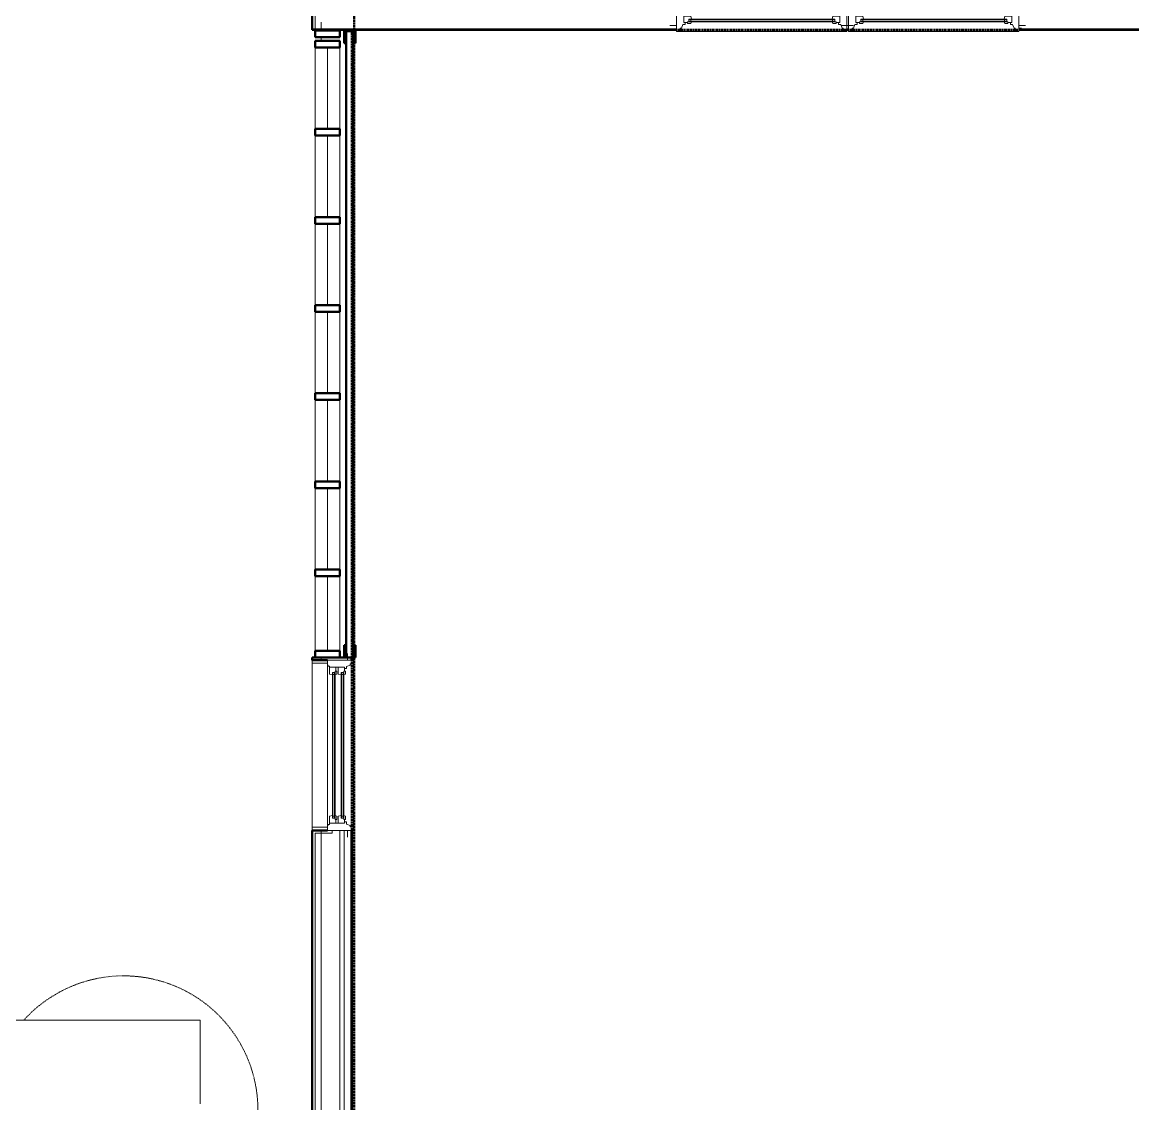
# Model space of a CAD drawing. Header units: inches. Extents: x -4235 to -464, y 9767 to 12344.
# Drawn here: x -3475.1 to -3227.1, y 11007.5 to 11249.1 of the extents above; entities that cross this region are included whole.
import ezdxf

# ---------------------------------------------------------------- set-up
doc = ezdxf.new("R2010")
doc.units = ezdxf.units.IN
doc.header["$MEASUREMENT"] = 0
doc.linetypes.add('Dash 1_16_', pattern=[0.125, 0.0625, -0.0625])
doc.linetypes.add('Hidden 1_8_', pattern=[0.1875, 0.125, -0.0625])
for name, color, linetype, lineweight in [('0-1', 7, 'Continuous', 5), ('A-DETL-HDLN-1', 7, 'Hidden 1_8_', 9), ('A-FLOR-3', 7, 'Continuous', 9), ('A-FLOR-4', 192, 'Continuous', 9), ('A-GLAZ-1', 151, 'Continuous', 9), ('A-GLAZ-2', 151, 'Continuous', 20), ('A-GLAZ-3', 151, 'Continuous', 50), ('A-GLAZ-CWMG', 51, 'Continuous', 9), ('A-GLAZ-CWMG-1', 51, 'Continuous', 50), ('A-GLAZ-CWMG-2', 9, 'Continuous', 9), ('A-WALL', 113, 'Continuous', 13), ('A-WALL-6', 113, 'Continuous', 9), ('A-WALL-7', 113, 'Continuous', 50), ('C-PROP-LINE-1', 91, 'Dash 1_16_', 50)]:
    doc.layers.add(name, color=color, linetype=linetype, lineweight=lineweight)

# ---------------------------------------------------------------- blocks, each defined once
blk = doc.blocks.new('CTR - 1st Phase - Unit Layouts_rvt-1-BACKGROUND - 2ND FLOOR')
at = {"layer": 'A-DETL-HDLN-1'}
blk.add_arc((-3452.42, 11006.09), 30, 0, 137.8958, dxfattribs=at)
blk = doc.blocks.new('CTR - 1st Phase - Common Walls_rvt-1-BACKGROUND - 2ND FLOOR')
at = {"layer": 'A-FLOR-3'}
for p, q in [((-3435.32, 11026.19), (-3479.55, 11026.19)), ((-3435.32, 11007.49), (-3435.32, 11026.19))]:
    blk.add_line(p, q, dxfattribs=at)
blk = doc.blocks.new('Window-Double_Hung-Andersen-400_Series-Tilt_Wash - DOUBLE HUNG - REVERSE COTTAGE - 2ND FLOOR-2888385-BACKGROUND - 2ND FLOOR')
at = {"layer": 'A-GLAZ-1'}
for p, q in [((-16.29, 2.5), (-15.7, 2.5)), ((-15.82, 2.5), (-15.82, 2.12)), ((-15.7, 2.63), (15.7, 2.63)), ((-15.7, 2.5), (15.7, 2.5)), ((16.29, 2.5), (15.7, 2.5)), ((15.82, 2.5), (15.82, 2.12)), ((-16.29, 2.12), (-15.7, 2.12)), ((-16.29, 0.56), (-15.7, 0.56)), ((-16.29, 0.19), (-15.7, 0.19)), ((-15.82, 0.56), (-15.82, 0.19)), ((-15.7, 2.12), (15.7, 2.12)), ((-15.7, 2), (15.7, 2)), ((-15.7, 0.69), (15.7, 0.69)), ((-15.7, 0.56), (15.7, 0.56)), ((-15.7, 0.19), (15.7, 0.19)), ((-15.7, 0.06), (15.7, 0.06)), ((16.29, 2.12), (15.7, 2.12)), ((16.29, 0.56), (15.7, 0.56)), ((16.29, 0.19), (15.7, 0.19)), ((15.82, 0.56), (15.82, 0.19)), ((-19.01, -3.94), (-19.01, -2.44)), ((-19.01, -2.44), (-18.95, -2.44)), ((18.95, -1.06), (-18.95, -1.06)), ((-18.95, -1.06), (-18.95, -4.44)), ((-18.32, -1.06), (-18.32, -4.44)), ((18.32, -1.06), (18.32, -4.44)), ((18.95, -4.44), (18.95, -1.06)), ((18.95, -2.44), (19.01, -2.44)), ((19.01, -2.44), (19.01, -3.94)), ((-18.95, -3.94), (-19.01, -3.94)), ((-18.95, -4.44), (18.95, -4.44)), ((19.01, -3.94), (18.95, -3.94))]:
    blk.add_line(p, q, dxfattribs=at)
at = {"layer": 'A-GLAZ-2'}
for p, q in [((-19.01, 3.44), (-20.51, 3.44)), ((19.01, 4.81), (-19.01, 4.81)), ((-19.01, 4.81), (-19.01, -1.06)), ((-18.2, 4.81), (-18.2, 4)), ((-18.2, 4), (-17.92, 4)), ((-17.92, 4), (-17.61, 3.19)), ((-17.61, 3.19), (-17.14, 3.19)), ((-17.42, 2.75), (-16.57, 2.75)), ((-17.42, 2.75), (-17.42, -0.56)), ((-17.14, 3.19), (-17.14, 2.75)), ((-15.86, 2.97), (-16.57, 2.97)), ((-16.57, 2.63), (-16.57, 2.97)), ((-15.7, 2.63), (-16.57, 2.63)), ((-16.29, 2.63), (-16.29, 2)), ((-15.86, 2.97), (-15.7, 2.63)), ((15.86, 2.97), (15.7, 2.63)), ((15.7, 2.63), (16.57, 2.63)), ((15.86, 2.97), (16.57, 2.97)), ((16.29, 2.63), (16.29, 2)), ((16.57, 2.63), (16.57, 2.97)), ((17.42, 2.75), (16.57, 2.75)), ((17.14, 3.19), (17.14, 2.75)), ((17.61, 3.19), (17.14, 3.19)), ((17.42, 2.75), (17.42, -0.56)), ((17.92, 4), (17.61, 3.19)), ((18.2, 4), (17.92, 4)), ((18.2, 4.81), (18.2, 4)), ((19.01, -1.06), (19.01, 4.81)), ((19.01, 3.44), (20.51, 3.44)), ((-17.42, 1.37), (-15.86, 1.37)), ((-17.42, 0.81), (-16.57, 0.81)), ((-15.86, 1.03), (-16.57, 1.03)), ((-16.57, 0.69), (-16.57, 1.03)), ((-15.7, 0.69), (-16.57, 0.69)), ((-15.7, 2), (-16.29, 2)), ((-16.29, 0.69), (-16.29, 0.06)), ((-15.7, 0.06), (-16.29, 0.06)), ((-15.86, 1.37), (-15.7, 2)), ((-15.86, 1.03), (-15.7, 0.69)), ((-15.86, -0.56), (-15.7, 0.06)), ((15.7, 2), (16.29, 2)), ((15.86, 1.37), (15.7, 2)), ((15.86, 1.03), (15.7, 0.69)), ((15.7, 0.69), (16.57, 0.69)), ((15.7, 0.06), (16.29, 0.06)), ((15.86, -0.56), (15.7, 0.06)), ((17.42, 1.37), (15.86, 1.37)), ((15.86, 1.03), (16.57, 1.03)), ((16.29, 0.69), (16.29, 0.06)), ((16.57, 0.69), (16.57, 1.03)), ((17.42, 0.81), (16.57, 0.81)), ((-19.01, -1.06), (19.01, -1.06)), ((-17.67, -0.78), (-18, -1.06)), ((-17.67, -0.78), (-17.67, -0.56)), ((-17.67, -0.56), (-15.86, -0.56)), ((17.67, -0.56), (15.86, -0.56)), ((17.67, -0.78), (17.67, -0.56)), ((17.67, -0.78), (18, -1.06))]:
    blk.add_line(p, q, dxfattribs=at)
blk = doc.blocks.new('Window-Double_Hung-Andersen-400_Series-Tilt_Wash - DOUBLE HUNG - REVERSE COTTAGE - 2ND FLOOR-2888466-BACKGROUND - 2ND FLOOR')
at = {"layer": 'A-GLAZ-1'}
for p, q in [((-19.01, 2.44), (-19.01, 3.94)), ((-19.01, 3.94), (-18.95, 3.94)), ((-18.95, 4.44), (18.95, 4.44)), ((-18.95, 1.06), (-18.95, 4.44)), ((-18.32, 1.06), (-18.32, 4.44)), ((18.32, 1.06), (18.32, 4.44)), ((18.95, 4.44), (18.95, 1.06)), ((18.95, 3.94), (19.01, 3.94)), ((19.01, 3.94), (19.01, 2.44)), ((-18.95, 2.44), (-19.01, 2.44)), ((18.95, 1.06), (-18.95, 1.06)), ((19.01, 2.44), (18.95, 2.44)), ((-16.29, -0.19), (-15.7, -0.19)), ((-16.29, -0.56), (-15.7, -0.56)), ((-16.29, -2.13), (-15.7, -2.13)), ((-15.82, -0.56), (-15.82, -0.19)), ((-15.82, -2.5), (-15.82, -2.13)), ((-15.7, -0.06), (15.7, -0.06)), ((-15.7, -0.19), (15.7, -0.19)), ((-15.7, -0.56), (15.7, -0.56)), ((-15.7, -0.69), (15.7, -0.69)), ((-15.7, -2), (15.7, -2)), ((-15.7, -2.13), (15.7, -2.13)), ((16.29, -0.19), (15.7, -0.19)), ((16.29, -0.56), (15.7, -0.56)), ((16.29, -2.13), (15.7, -2.13)), ((15.82, -0.56), (15.82, -0.19)), ((15.82, -2.5), (15.82, -2.13)), ((-16.29, -2.5), (-15.7, -2.5)), ((-15.7, -2.5), (15.7, -2.5)), ((-15.7, -2.63), (15.7, -2.63)), ((16.29, -2.5), (15.7, -2.5))]:
    blk.add_line(p, q, dxfattribs=at)
at = {"layer": 'A-GLAZ-2'}
for p, q in [((-19.01, 1.06), (19.01, 1.06)), ((-19.01, -4.81), (-19.01, 1.06)), ((-17.67, 0.78), (-18, 1.06)), ((-17.67, 0.78), (-17.67, 0.56)), ((-17.67, 0.56), (-15.86, 0.56)), ((-17.42, -2.75), (-17.42, 0.56)), ((-15.86, 0.56), (-15.7, -0.06)), ((15.86, 0.56), (15.7, -0.06)), ((17.67, 0.56), (15.86, 0.56)), ((17.42, -2.75), (17.42, 0.56)), ((17.67, 0.78), (18, 1.06)), ((17.67, 0.78), (17.67, 0.56)), ((19.01, 1.06), (19.01, -4.81)), ((-17.42, -0.81), (-16.57, -0.81)), ((-17.42, -1.37), (-15.86, -1.37)), ((-16.57, -0.69), (-16.57, -1.03)), ((-15.7, -0.69), (-16.57, -0.69)), ((-15.86, -1.03), (-16.57, -1.03)), ((-16.29, -0.69), (-16.29, -0.06)), ((-15.7, -0.06), (-16.29, -0.06)), ((-16.29, -2.63), (-16.29, -2)), ((-15.7, -2), (-16.29, -2)), ((-15.86, -1.03), (-15.7, -0.69)), ((-15.86, -1.37), (-15.7, -2)), ((15.7, -0.06), (16.29, -0.06)), ((15.86, -1.03), (15.7, -0.69)), ((15.7, -0.69), (16.57, -0.69)), ((15.86, -1.37), (15.7, -2)), ((15.7, -2), (16.29, -2)), ((15.86, -1.03), (16.57, -1.03)), ((17.42, -1.37), (15.86, -1.37)), ((16.29, -0.69), (16.29, -0.06)), ((16.29, -2.63), (16.29, -2)), ((16.57, -0.69), (16.57, -1.03)), ((17.42, -0.81), (16.57, -0.81)), ((-19.01, -3.44), (-20.51, -3.44)), ((19.01, -4.81), (-19.01, -4.81)), ((-18.2, -4), (-17.92, -4)), ((-18.2, -4.81), (-18.2, -4)), ((-17.92, -4), (-17.61, -3.19)), ((-17.61, -3.19), (-17.14, -3.19)), ((-17.42, -2.75), (-16.57, -2.75)), ((-17.14, -3.19), (-17.14, -2.75)), ((-16.57, -2.63), (-16.57, -2.97)), ((-15.7, -2.63), (-16.57, -2.63)), ((-15.86, -2.97), (-16.57, -2.97)), ((-15.86, -2.97), (-15.7, -2.63)), ((15.86, -2.97), (15.7, -2.63)), ((15.7, -2.63), (16.57, -2.63)), ((15.86, -2.97), (16.57, -2.97)), ((16.57, -2.63), (16.57, -2.97)), ((17.42, -2.75), (16.57, -2.75)), ((17.14, -3.19), (17.14, -2.75)), ((17.61, -3.19), (17.14, -3.19)), ((17.92, -4), (17.61, -3.19)), ((18.2, -4), (17.92, -4)), ((18.2, -4.81), (18.2, -4)), ((19.01, -3.44), (20.51, -3.44))]:
    blk.add_line(p, q, dxfattribs=at)
blk = doc.blocks.new('Rectangular Mullion - Profile_Polycarbonate_Upper and left-2704980-BACKGROUND - 2ND FLOOR')
at = {"layer": 'A-GLAZ-CWMG-1'}
for p, q in [((-2.75, 1.29), (0, 1.29)), ((-2.75, 0.79), (-2.75, 1.29)), ((-2.5, 0.79), (-2.75, 0.79)), ((-0.06, 1.22), (-2.69, 1.22)), ((-2.69, 1.22), (-2.69, 0.85)), ((-2.69, 0.85), (-2.5, 0.85)), ((-2.5, 0.85), (-2.5, 0.79)), ((-0.06, -1.15), (-0.06, 1.22)), ((0, 1.29), (0, -1.21)), ((-2.75, -1.21), (-2.75, -0.79)), ((-2.75, -0.79), (-2.5, -0.79)), ((0, -1.21), (-2.75, -1.21)), ((-2.5, -0.85), (-2.69, -0.85)), ((-2.69, -0.85), (-2.69, -1.15)), ((-2.69, -1.15), (-0.06, -1.15)), ((-2.5, -0.79), (-2.5, -0.85))]:
    blk.add_line(p, q, dxfattribs=at)
blk = doc.blocks.new('Rectangular Mullion - Profile_Polycarbonate_right-2704981-BACKGROUND - 2ND FLOOR')
at = {"layer": 'A-GLAZ-CWMG-1'}
for p, q in [((0, 1.29), (-2.75, 1.29)), ((-2.75, 1.29), (-2.75, 0.79)), ((-2.75, 0.79), (-2.5, 0.79)), ((-2.69, 0.85), (-2.69, 1.22)), ((-2.69, 1.22), (-0.06, 1.22)), ((-2.5, 0.85), (-2.69, 0.85)), ((-2.5, 0.79), (-2.5, 0.85)), ((-0.06, 1.22), (-0.06, -1.15)), ((0, -1.21), (0, 1.29)), ((-2.5, -0.79), (-2.75, -0.79)), ((-2.75, -0.79), (-2.75, -1.21)), ((-2.75, -1.21), (0, -1.21)), ((-2.69, -1.15), (-2.69, -0.85)), ((-2.69, -0.85), (-2.5, -0.85)), ((-0.06, -1.15), (-2.69, -1.15)), ((-2.5, -0.85), (-2.5, -0.79))]:
    blk.add_line(p, q, dxfattribs=at)
blk = doc.blocks.new('Rectangular Mullion - Stud - Vertical-2745649-BACKGROUND - 2ND FLOOR')
at = {"layer": 'A-GLAZ-CWMG-1'}
for p, q in [((-1.5, 2.75), (0, 2.75)), ((-1.5, -2.75), (-1.5, 2.75)), ((0, 2.75), (0, -2.75)), ((0, -2.75), (-1.5, -2.75))]:
    blk.add_line(p, q, dxfattribs=at)
blk = doc.blocks.new('Rectangular Mullion - Stud - Vertical-2745650-BACKGROUND - 2ND FLOOR')
at = {"layer": 'A-GLAZ-CWMG-1'}
for p, q in [((-1.5, 2.75), (-1.5, -2.75)), ((0, 2.75), (-1.5, 2.75)), ((0, -2.75), (0, 2.75)), ((-1.5, -2.75), (0, -2.75))]:
    blk.add_line(p, q, dxfattribs=at)
blk = doc.blocks.new('Rectangular Mullion - Stud - Base_Head-1991713-BACKGROUND - 2ND FLOOR')
at = {"layer": 'A-GLAZ-CWMG-2'}
h = blk.add_hatch(dxfattribs=at)
h.set_pattern_fill('FP_1', color=256, style=0, pattern_type=2)
h.set_pattern_definition([(90, (-3406.924, 11235.12), (-8, 5e-16), [])])
h.paths.add_polyline_path([(-3409.67, 11225.28), (-3404.17, 11225.28), (-3404.17, 11243.46), (-3409.67, 11243.46), (-3409.67, 11243.23)], flags=0)
at = {"layer": 'A-GLAZ-CWMG'}
for p, q in [((-3409.67, 11243.46), (-3409.67, 11225.28)), ((-3404.17, 11225.28), (-3404.17, 11243.46))]:
    blk.add_line(p, q, dxfattribs=at)
blk = doc.blocks.new('Rectangular Mullion - Stud - Base_Head-1769174-BACKGROUND - 2ND FLOOR')
at = {"layer": 'A-GLAZ-CWMG-2'}
h = blk.add_hatch(dxfattribs=at)
h.set_pattern_fill('FP_2', color=256, style=0, pattern_type=2)
h.set_pattern_definition([(90, (-3406.924, 11215.437), (-8, 5e-16), [])])
h.paths.add_polyline_path([(-3409.67, 11205.59), (-3404.17, 11205.59), (-3404.17, 11223.78), (-3409.67, 11223.78)], flags=0)
at = {"layer": 'A-GLAZ-CWMG'}
for p, q in [((-3409.67, 11223.78), (-3409.67, 11205.59)), ((-3404.17, 11205.59), (-3404.17, 11223.78))]:
    blk.add_line(p, q, dxfattribs=at)
blk = doc.blocks.new('Rectangular Mullion - Stud - Vertical-2745647-BACKGROUND - 2ND FLOOR')
at = {"layer": 'A-GLAZ-CWMG-1'}
for p, q in [((0, 2.75), (1.5, 2.75)), ((0, -2.75), (0, 2.75)), ((1.5, 2.75), (1.5, -2.75)), ((1.5, -2.75), (0, -2.75))]:
    blk.add_line(p, q, dxfattribs=at)
blk = doc.blocks.new('Rectangular Mullion - Stud - Base_Head-1769175-BACKGROUND - 2ND FLOOR')
at = {"layer": 'A-GLAZ-CWMG-2'}
h = blk.add_hatch(dxfattribs=at)
h.set_pattern_fill('FP_3', color=256, style=0, pattern_type=2)
h.set_pattern_definition([(90, (-3406.924, 11117.019), (-8, 5e-16), [])])
h.paths.add_polyline_path([(-3404.17, 11108.68), (-3404.17, 11125.36), (-3409.67, 11125.36), (-3409.67, 11108.68)], flags=0)
at = {"layer": 'A-GLAZ-CWMG'}
for p, q in [((-3409.67, 11125.36), (-3409.67, 11108.68)), ((-3404.17, 11108.68), (-3404.17, 11125.36))]:
    blk.add_line(p, q, dxfattribs=at)
blk = doc.blocks.new('Perforated Panel at Magic-Pak - hvac panel - 2nd floor 2-2702972-BACKGROUND - 2ND FLOOR')
at = {"layer": 'A-GLAZ-3'}
for p, q in [((-19.01, -4.37), (19.01, -4.37)), ((-19.01, -4.44), (-19.01, -4.37)), ((19.01, -4.44), (-19.01, -4.44)), ((19.01, -4.37), (19.01, -4.44))]:
    blk.add_line(p, q, dxfattribs=at)
blk = doc.blocks.new('Family - ___-2835860-BACKGROUND - 2ND FLOOR')
at = {"layer": 'C-PROP-LINE-1'}
for p, q in [((-2067.92, 11247.39), (-3401.42, 11247.39)), ((-3401.42, 11247.39), (-3401.42, 10851.39))]:
    blk.add_line(p, q, dxfattribs=at)
blk = doc.blocks.new('Family - ___-2835903-BACKGROUND - 2ND FLOOR')
at = {"layer": 'C-PROP-LINE-1'}
blk.add_line((-3400.92, 11276.29), (-3400.92, 10822.49), dxfattribs=at)
blk = doc.blocks.new('Family - ___-2835932-BACKGROUND - 2ND FLOOR')
at = {"layer": 'C-PROP-LINE-1'}
for p, q in [((-2067.92, 11247.39), (-3401.42, 11247.39)), ((-3401.42, 11247.39), (-3401.42, 10851.39))]:
    blk.add_line(p, q, dxfattribs=at)

msp = doc.modelspace()

# ---------------------------------------------------------------- linework, layer by layer
at = {"layer": 'A-FLOR-4'}
for p, q in [((-3408.3, 11247.64), (-3408.3, 11249.11)), ((-3408.3, 11247.29), (-3408.3, 11247.64)), ((-3408.3, 11244.96), (-3408.3, 11245.79)), ((-3408.3, 11106.61), (-3408.3, 11107.18)), ((-3408.3, 10843.14), (-3408.3, 11068.59))]:
    msp.add_line(p, q, dxfattribs=at)
at = {"layer": 'A-WALL'}
for p, q in [((-3409.67, 11255.64), (-3409.67, 11247.64)), ((-3328.94, 11247.64), (-3410.3, 11247.64)), ((-3290.91, 11247.64), (-3290.54, 11247.64)), ((-3401.67, 11106.61), (-3401.67, 11107.18)), ((-3409.67, 11067.97), (-3409.67, 10843.14)), ((-3405.86, 11067.97), (-3409.67, 11067.97)), ((-3405.86, 11067.97), (-3405.86, 11068.59)), ((-3404.17, 10848.64), (-3404.17, 11068.59)), ((-3403.17, 10849.64), (-3403.17, 11068.59)), ((-3401.67, 10851.14), (-3401.67, 11068.59))]:
    msp.add_line(p, q, dxfattribs=at)
at = {"layer": 'A-WALL-6'}
for p, q in [((-3410.3, 11106.55), (-3410.3, 11106.61)), ((-3410.3, 11068.59), (-3410.3, 11068.65)), ((-3401.42, 11068.59), (-3406.92, 11068.59))]:
    msp.add_line(p, q, dxfattribs=at)
at = {"layer": 'A-WALL-7'}
for p, q in [((-3410.3, 11256.26), (-3410.3, 11247.39)), ((-3410.3, 11247.39), (-3328.94, 11247.39)), ((-3401.17, 11247.13), (-3402.75, 11247.13)), ((-3402.75, 11247.13), (-3402.75, 11107.24)), ((-3401.17, 11107.24), (-3401.17, 11247.13)), ((-3290.91, 11247.39), (-3290.54, 11247.39)), ((-3251.95, 11247.64), (-3252.51, 11247.64)), ((-3252.51, 11247.39), (-3251.95, 11247.39)), ((-3251.95, 11247.39), (-3251.95, 11247.64)), ((-3410.3, 11107.18), (-3410.3, 11106.61)), ((-3401.42, 11107.18), (-3410.3, 11107.18)), ((-3410.3, 11106.61), (-3406.92, 11106.61)), ((-3402.75, 11107.24), (-3401.17, 11107.24)), ((-3401.42, 11106.61), (-3401.42, 11107.18)), ((-3410.3, 11068.59), (-3410.3, 10842.51)), ((-3406.92, 11068.59), (-3410.3, 11068.59)), ((-3401.42, 10851.39), (-3401.42, 11068.59))]:
    msp.add_line(p, q, dxfattribs=at)

# ---------------------------------------------------------------- block references
at = {"layer": '0-1'}
for name in ['CTR - 1st Phase - Unit Layouts_rvt-1-BACKGROUND - 2ND FLOOR', 'CTR - 1st Phase - Common Walls_rvt-1-BACKGROUND - 2ND FLOOR']:
    msp.add_blockref(name, (0, 0), dxfattribs=at)
at = {"layer": 'A-GLAZ-1'}
for name, p in [('Window-Double_Hung-Andersen-400_Series-Tilt_Wash - DOUBLE HUNG - REVERSE COTTAGE - 2ND FLOOR-2888466-BACKGROUND - 2ND FLOOR', (-3309.92, 11251.83)), ('Perforated Panel at Magic-Pak - hvac panel - 2nd floor 2-2702972-BACKGROUND - 2ND FLOOR', (-3232.94, 11251.83))]:
    msp.add_blockref(name, p, dxfattribs=at)
for p, rotation in [((-3271.52, 11251.83), 180), ((-3405.86, 11087.6), 269.9999999999999)]:
    msp.add_blockref('Window-Double_Hung-Andersen-400_Series-Tilt_Wash - DOUBLE HUNG - REVERSE COTTAGE - 2ND FLOOR-2888385-BACKGROUND - 2ND FLOOR', p, dxfattribs=dict(at, rotation=rotation))
at = {"layer": 'A-GLAZ-CWMG'}
for name, p, rotation in [('Rectangular Mullion - Stud - Vertical-2745650-BACKGROUND - 2ND FLOOR', (-3406.92, 11247.29), 90.00000000000892), ('Rectangular Mullion - Profile_Polycarbonate_right-2704981-BACKGROUND - 2ND FLOOR', (-3401.96, 11107.18), 270)]:
    msp.add_blockref(name, p, dxfattribs=dict(at, rotation=rotation))
at = {"layer": 'A-GLAZ-CWMG', "extrusion": (0, 0, -1)}
for name, p, rotation in [('Rectangular Mullion - Profile_Polycarbonate_Upper and left-2704980-BACKGROUND - 2ND FLOOR', (3401.96, 11247.19), 90), ('Rectangular Mullion - Stud - Vertical-2745647-BACKGROUND - 2ND FLOOR', (3406.92, 11244.96), 269.9999999999911), ('Rectangular Mullion - Stud - Vertical-2745647-BACKGROUND - 2ND FLOOR', (3406.92, 11225.28), 269.9999999999911), ('Rectangular Mullion - Stud - Vertical-2745647-BACKGROUND - 2ND FLOOR', (3406.92, 11205.59), 269.9999999999911), ('Rectangular Mullion - Stud - Vertical-2745647-BACKGROUND - 2ND FLOOR', (3406.92, 11185.91), 269.9999999999911), ('Rectangular Mullion - Stud - Vertical-2745647-BACKGROUND - 2ND FLOOR', (3406.92, 11166.23), 269.9999999999911), ('Rectangular Mullion - Stud - Vertical-2745647-BACKGROUND - 2ND FLOOR', (3406.92, 11146.54), 269.9999999999911), ('Rectangular Mullion - Stud - Vertical-2745647-BACKGROUND - 2ND FLOOR', (3406.92, 11126.86), 269.9999999999911), ('Rectangular Mullion - Stud - Vertical-2745649-BACKGROUND - 2ND FLOOR', (3406.92, 11107.18), 269.9999999999911)]:
    msp.add_blockref(name, p, dxfattribs=dict(at, rotation=rotation))
at = {"layer": 'A-GLAZ-CWMG'}
for name, p in [('Rectangular Mullion - Stud - Base_Head-1991713-BACKGROUND - 2ND FLOOR', (0, 0)), ('Rectangular Mullion - Stud - Base_Head-1769174-BACKGROUND - 2ND FLOOR', (0, 0)), ('Rectangular Mullion - Stud - Base_Head-1769174-BACKGROUND - 2ND FLOOR', (0, -19.68)), ('Rectangular Mullion - Stud - Base_Head-1769174-BACKGROUND - 2ND FLOOR', (0, -39.37)), ('Rectangular Mullion - Stud - Base_Head-1769174-BACKGROUND - 2ND FLOOR', (0, -59.05)), ('Rectangular Mullion - Stud - Base_Head-1769174-BACKGROUND - 2ND FLOOR', (0, -78.73)), ('Rectangular Mullion - Stud - Base_Head-1769175-BACKGROUND - 2ND FLOOR', (0, 0))]:
    msp.add_blockref(name, p, dxfattribs=at)
at = {"layer": 'C-PROP-LINE-1'}
for name in ['Family - ___-2835860-BACKGROUND - 2ND FLOOR', 'Family - ___-2835932-BACKGROUND - 2ND FLOOR', 'Family - ___-2835903-BACKGROUND - 2ND FLOOR']:
    msp.add_blockref(name, (0, 0), dxfattribs=at)

doc.saveas('drawing.dxf')
